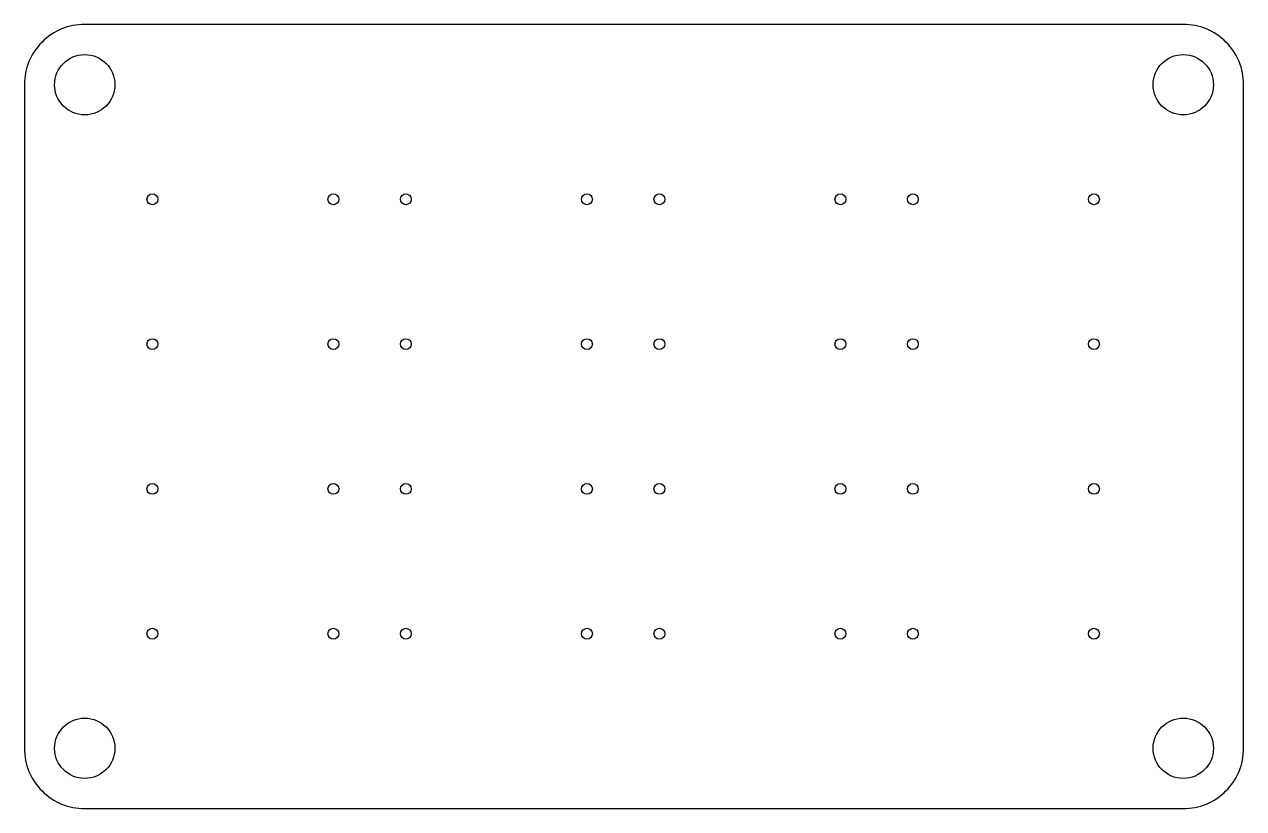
# Model space of a CAD drawing. Header units: millimetres. Extents: x -101 to 0, y -65 to 0.
import ezdxf

# ---------------------------------------------------------------- set-up
doc = ezdxf.new("R2010")
doc.units = ezdxf.units.MM
doc.layers.get('0').update_dxf_attribs({"linetype": 'CONTINUOUS'})

msp = doc.modelspace()

# ---------------------------------------------------------------- linework, layer by layer
msp.add_lwpolyline([(-101, -60, 0.414214), (-96, -65), (-5, -65, 0.414214), (0, -60), (0, -5, 0.414214), (-5, 0), (-96, 0, 0.414214), (-101, -5)], format="xyb", close=True)
msp.add_lwpolyline([(-101, -60, 0.414214), (-96, -65), (-5, -65, 0.414214), (0, -60), (0, -5, 0.414214), (-5, 0), (-96, 0, 0.414214), (-101, -5)], format="xyb", close=True)
for centre, radius in [((-96, -5), 2.5), ((-96, -5), 2.5), ((-5, -5), 2.5), ((-5, -5), 2.5), ((-90.4, -14.5), 0.45), ((-90.4, -14.5), 0.45), ((-75.4, -14.5), 0.45), ((-75.4, -14.5), 0.45), ((-69.4, -14.5), 0.45), ((-69.4, -14.5), 0.45), ((-54.4, -14.5), 0.45), ((-54.4, -14.5), 0.45), ((-48.4, -14.5), 0.45), ((-48.4, -14.5), 0.45), ((-33.4, -14.5), 0.45), ((-33.4, -14.5), 0.45), ((-27.4, -14.5), 0.45), ((-27.4, -14.5), 0.45), ((-12.4, -14.5), 0.45), ((-12.4, -14.5), 0.45), ((-90.4, -26.5), 0.45), ((-90.4, -26.5), 0.45), ((-75.4, -26.5), 0.45), ((-75.4, -26.5), 0.45), ((-69.4, -26.5), 0.45), ((-69.4, -26.5), 0.45), ((-54.4, -26.5), 0.45), ((-54.4, -26.5), 0.45), ((-48.4, -26.5), 0.45), ((-48.4, -26.5), 0.45), ((-33.4, -26.5), 0.45), ((-33.4, -26.5), 0.45), ((-27.4, -26.5), 0.45), ((-27.4, -26.5), 0.45), ((-12.4, -26.5), 0.45), ((-12.4, -26.5), 0.45), ((-90.4, -38.5), 0.45), ((-90.4, -38.5), 0.45), ((-75.4, -38.5), 0.45), ((-75.4, -38.5), 0.45), ((-69.4, -38.5), 0.45), ((-69.4, -38.5), 0.45), ((-54.4, -38.5), 0.45), ((-54.4, -38.5), 0.45), ((-48.4, -38.5), 0.45), ((-48.4, -38.5), 0.45), ((-33.4, -38.5), 0.45), ((-33.4, -38.5), 0.45), ((-27.4, -38.5), 0.45), ((-27.4, -38.5), 0.45), ((-12.4, -38.5), 0.45), ((-12.4, -38.5), 0.45), ((-90.4, -50.5), 0.45), ((-90.4, -50.5), 0.45), ((-75.4, -50.5), 0.45), ((-75.4, -50.5), 0.45), ((-69.4, -50.5), 0.45), ((-69.4, -50.5), 0.45), ((-54.4, -50.5), 0.45), ((-54.4, -50.5), 0.45), ((-48.4, -50.5), 0.45), ((-48.4, -50.5), 0.45), ((-33.4, -50.5), 0.45), ((-33.4, -50.5), 0.45), ((-27.4, -50.5), 0.45), ((-27.4, -50.5), 0.45), ((-12.4, -50.5), 0.45), ((-12.4, -50.5), 0.45), ((-96, -60), 2.5), ((-96, -60), 2.5), ((-5, -60), 2.5), ((-5, -60), 2.5)]:
    msp.add_circle(centre, radius)

doc.saveas('drawing.dxf')
